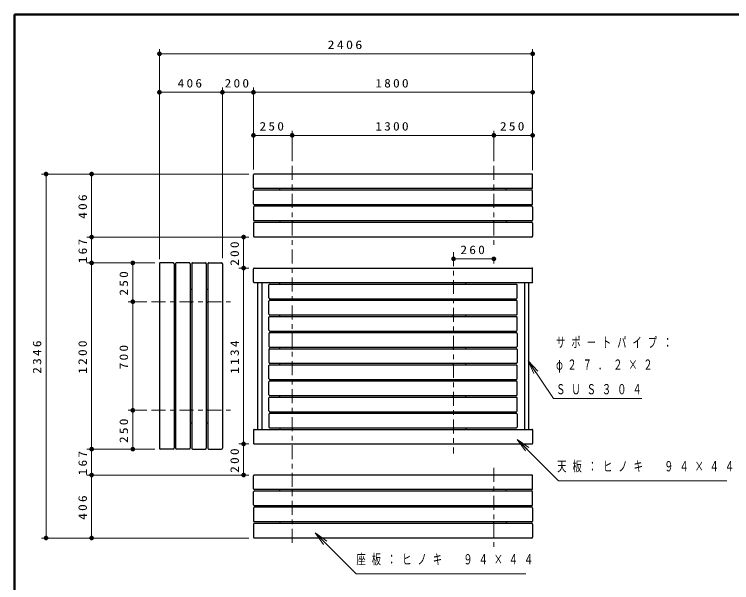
# Model space of a CAD drawing. Units: millimetres on the paper, with parts at other scales. Extents: x -365 to 2, y -26 to 257.
# Drawn here: x -365 to -210.9, y 134.9 to 257 of the extents above; entities that cross this region are included whole.
import ezdxf

# ---------------------------------------------------------------- set-up
doc = ezdxf.new("R2010")
doc.units = ezdxf.units.MM
doc.linetypes.add('USER2', pattern=[6, 3, -1, 1, -1])
doc.layers.add('CLASS1', color=7, linetype='Continuous', lineweight=25)
doc.layers.add('NAKAMURA図枠', color=7, linetype='Continuous', lineweight=13)
doc.styles.add('ＭＳ ゴシック', font='')
doc.styles.get('ＭＳ ゴシック').set_extended_font_data('MS Gothic')

# ---------------------------------------------------------------- blocks, each defined once
blk = doc.blocks.new('filled_dot')
at = {"color": 0, "linetype": 'Continuous', "lineweight": -2, "const_width": 1.25}
blk.add_lwpolyline([(-0.625, 0, 1), (0.625, 0, 1)], format="xyb", close=True, dxfattribs=at)

msp = doc.modelspace()

# ---------------------------------------------------------------- linework, layer by layer
at = {"layer": 'CLASS1', "lineweight": 13}
for p, q in [((-333.822, 204.423), (-333.822, 249.521)), ((-333.822, 248.521), (-253.622, 248.521)), ((-253.622, 223.523), (-253.622, 249.521)), ((-320.288, 204.59), (-320.288, 241.255)), ((-313.622, 223.69), (-313.622, 241.255)), ((-253.622, 223.69), (-253.622, 241.255)), ((-333.822, 240.255), (-320.288, 240.255)), ((-320.288, 240.255), (-313.622, 240.255)), ((-313.622, 240.255), (-253.622, 240.255)), ((-313.622, 223.69), (-313.622, 232.005)), ((-305.288, 225.458), (-305.288, 232.005)), ((-261.955, 225.458), (-261.955, 232.005)), ((-253.622, 223.69), (-253.622, 232.005)), ((-313.622, 231.005), (-305.288, 231.005)), ((-305.288, 231.005), (-261.955, 231.005)), ((-261.955, 231.005), (-253.622, 231.005)), ((-314.622, 222.69), (-359.188, 222.69)), ((-358.188, 144.49), (-358.188, 222.69)), ((-348.39, 209.157), (-348.39, 222.69)), ((-314.622, 209.157), (-349.39, 209.157)), ((-348.39, 203.59), (-348.39, 209.157)), ((-314.622, 209.157), (-316.726, 209.157)), ((-315.726, 202.49), (-315.726, 209.157)), ((-334.822, 203.59), (-349.39, 203.59)), ((-348.39, 163.59), (-348.39, 203.59)), ((-334.822, 203.59), (-340.545, 203.59)), ((-339.545, 195.257), (-339.545, 203.59)), ((-270.622, 204.923), (-270.622, 203.465)), ((-261.955, 204.465), (-270.622, 204.465)), ((-261.955, 204.923), (-261.955, 203.465)), ((-314.622, 202.49), (-316.726, 202.49)), ((-315.726, 164.69), (-315.726, 202.49)), ((-336.499, 195.257), (-340.545, 195.257)), ((-339.545, 171.924), (-339.545, 195.257)), ((-254.61, 182.574), (-252.935, 180.085)), ((-254.61, 182.574), (-252.52, 180.364)), ((-253.35, 179.806), (-254.61, 182.574)), ((-336.499, 171.924), (-340.545, 171.924)), ((-339.545, 163.59), (-339.545, 171.924)), ((-256.954, 165.671), (-254.833, 163.549)), ((-256.954, 165.671), (-254.479, 163.903)), ((-255.186, 163.196), (-256.954, 165.671)), ((-334.822, 163.59), (-349.39, 163.59)), ((-348.39, 158.023), (-348.39, 163.59)), ((-334.822, 163.59), (-340.545, 163.59)), ((-314.622, 164.69), (-316.726, 164.69)), ((-315.726, 158.023), (-315.726, 164.69)), ((-314.622, 158.023), (-349.39, 158.023)), ((-348.39, 144.49), (-348.39, 158.023)), ((-314.622, 158.023), (-316.726, 158.023)), ((-300.328, 145.591), (-298.207, 143.47)), ((-300.328, 145.591), (-297.853, 143.823)), ((-298.56, 143.116), (-300.328, 145.591)), ((-314.622, 144.49), (-359.188, 144.49))]:
    msp.add_line(p, q, dxfattribs=at)
at = {"layer": 'CLASS1', "linetype": 'USER2', "lineweight": 13}
for p, q in [((-305.288, 224.458), (-305.288, 142.516)), ((-261.955, 224.458), (-261.955, 207.191)), ((-270.622, 205.923), (-270.622, 162.649)), ((-335.499, 195.257), (-318.577, 195.257)), ((-335.499, 171.924), (-318.577, 171.924)), ((-261.955, 159.563), (-261.955, 142.516))]:
    msp.add_line(p, q, dxfattribs=at)
at = {"layer": 'CLASS1', "color": 4}
for p, q in [((-313.622, 219.724), (-313.622, 222.523)), ((-253.789, 222.69), (-313.455, 222.69)), ((-253.622, 219.724), (-253.622, 222.523)), ((-313.622, 216.257), (-313.622, 219.057)), ((-253.789, 219.557), (-313.455, 219.557)), ((-253.789, 219.224), (-313.455, 219.224)), ((-253.622, 216.257), (-253.622, 219.057)), ((-253.789, 216.09), (-313.455, 216.09)), ((-313.622, 215.59), (-313.622, 212.79)), ((-253.789, 215.757), (-313.455, 215.757)), ((-253.622, 215.59), (-253.622, 212.79)), ((-313.622, 212.124), (-313.622, 209.324)), ((-253.789, 212.624), (-313.455, 212.624)), ((-253.789, 212.29), (-313.455, 212.29)), ((-253.622, 212.124), (-253.622, 209.324)), ((-253.789, 209.157), (-313.455, 209.157)), ((-330.855, 203.59), (-333.655, 203.59)), ((-327.388, 203.59), (-330.188, 203.59)), ((-326.722, 203.59), (-323.922, 203.59)), ((-323.255, 203.59), (-320.455, 203.59)), ((-333.821, 203.423), (-333.821, 163.757)), ((-330.688, 203.423), (-330.688, 163.757)), ((-330.355, 203.423), (-330.355, 163.757)), ((-327.222, 203.423), (-327.222, 163.757)), ((-326.888, 203.423), (-326.888, 163.757)), ((-323.755, 203.423), (-323.755, 163.757)), ((-323.422, 203.423), (-323.422, 163.757)), ((-320.288, 203.423), (-320.288, 163.757)), ((-330.855, 163.59), (-333.655, 163.59)), ((-327.388, 163.59), (-330.188, 163.59)), ((-326.722, 163.59), (-323.922, 163.59)), ((-323.255, 163.59), (-320.455, 163.59)), ((-313.622, 155.057), (-313.622, 157.857)), ((-253.789, 158.023), (-313.455, 158.023)), ((-253.622, 155.057), (-253.622, 157.857)), ((-313.622, 151.59), (-313.622, 154.39)), ((-253.789, 154.89), (-313.455, 154.89)), ((-253.789, 154.557), (-313.455, 154.557)), ((-253.622, 151.59), (-253.622, 154.39)), ((-253.789, 151.423), (-313.455, 151.423)), ((-253.789, 151.09), (-313.455, 151.09)), ((-313.622, 150.923), (-313.622, 148.123)), ((-253.622, 150.923), (-253.622, 148.123)), ((-313.622, 147.457), (-313.622, 144.657)), ((-253.789, 147.957), (-313.455, 147.957)), ((-253.789, 147.623), (-313.455, 147.623)), ((-253.622, 147.457), (-253.622, 144.657)), ((-253.789, 144.49), (-313.455, 144.49))]:
    msp.add_line(p, q, dxfattribs=at)
at = {"layer": 'CLASS1'}
for p, q in [((-307.955, 219.224), (-307.955, 219.557)), ((-305.213, 219.224), (-305.213, 219.557)), ((-262.03, 219.224), (-262.03, 219.557)), ((-259.289, 219.224), (-259.289, 219.557)), ((-307.955, 215.924), (-307.955, 216.09)), ((-307.955, 215.924), (-307.955, 215.757)), ((-305.213, 215.924), (-305.213, 216.09)), ((-305.213, 215.924), (-305.213, 215.757)), ((-262.03, 215.924), (-262.03, 216.09)), ((-262.03, 215.924), (-262.03, 215.757)), ((-259.289, 215.924), (-259.289, 216.09)), ((-259.289, 215.924), (-259.289, 215.757)), ((-307.955, 212.624), (-307.955, 212.29)), ((-305.213, 212.624), (-305.213, 212.29)), ((-262.03, 212.624), (-262.03, 212.29)), ((-259.289, 212.624), (-259.289, 212.29)), ((-313.622, 199.523), (-313.622, 202.323)), ((-313.455, 202.49), (-253.788, 202.49)), ((-253.622, 199.523), (-253.622, 202.323)), ((-313.455, 199.357), (-253.788, 199.357)), ((-312.742, 199.357), (-312.742, 167.823)), ((-311.835, 199.357), (-311.835, 167.823)), ((-310.288, 196.057), (-310.288, 198.857)), ((-310.122, 199.023), (-257.122, 199.023)), ((-307.955, 199.023), (-307.955, 199.357)), ((-305.213, 199.023), (-305.213, 199.357)), ((-270.697, 199.023), (-270.697, 199.357)), ((-267.955, 199.023), (-267.955, 199.357)), ((-256.955, 196.057), (-256.955, 198.857)), ((-255.408, 199.357), (-255.408, 167.823)), ((-254.502, 199.357), (-254.502, 167.823)), ((-330.355, 197.923), (-330.688, 197.923)), ((-327.055, 197.923), (-327.222, 197.923)), ((-327.055, 197.923), (-326.888, 197.923)), ((-323.755, 197.923), (-323.422, 197.923)), ((-310.122, 195.89), (-257.122, 195.89)), ((-307.955, 195.557), (-307.955, 195.89)), ((-305.213, 195.557), (-305.213, 195.89)), ((-270.697, 195.557), (-270.697, 195.89)), ((-267.955, 195.557), (-267.955, 195.89)), ((-330.355, 195.182), (-330.688, 195.182)), ((-327.055, 195.182), (-327.222, 195.182)), ((-327.055, 195.182), (-326.888, 195.182)), ((-323.755, 195.182), (-323.422, 195.182)), ((-310.288, 192.59), (-310.288, 195.39)), ((-310.122, 195.557), (-257.122, 195.557)), ((-256.955, 192.59), (-256.955, 195.39)), ((-310.288, 189.123), (-310.288, 191.923)), ((-310.122, 192.423), (-257.122, 192.423)), ((-310.122, 192.09), (-257.122, 192.09)), ((-307.955, 192.09), (-307.955, 192.423)), ((-305.213, 192.09), (-305.213, 192.423)), ((-270.697, 192.09), (-270.697, 192.423)), ((-267.955, 192.09), (-267.955, 192.423)), ((-256.955, 189.123), (-256.955, 191.923)), ((-310.288, 188.457), (-310.288, 185.657)), ((-310.122, 188.957), (-257.122, 188.957)), ((-310.122, 188.623), (-257.122, 188.623)), ((-307.955, 188.623), (-307.955, 188.957)), ((-305.213, 188.623), (-305.213, 188.957)), ((-270.697, 188.623), (-270.697, 188.957)), ((-267.955, 188.623), (-267.955, 188.957)), ((-256.955, 188.457), (-256.955, 185.657)), ((-310.288, 184.99), (-310.288, 182.19)), ((-310.122, 185.49), (-257.122, 185.49)), ((-310.122, 185.157), (-257.122, 185.157)), ((-307.955, 185.157), (-307.955, 185.49)), ((-305.213, 185.157), (-305.213, 185.49)), ((-270.697, 185.157), (-270.697, 185.49)), ((-267.955, 185.157), (-267.955, 185.49)), ((-256.955, 184.99), (-256.955, 182.19)), ((-310.122, 182.023), (-257.122, 182.023)), ((-307.955, 181.69), (-307.955, 182.023)), ((-305.213, 181.69), (-305.213, 182.023)), ((-270.697, 181.69), (-270.697, 182.023)), ((-267.955, 181.69), (-267.955, 182.023)), ((-310.288, 178.723), (-310.288, 181.523)), ((-310.122, 181.69), (-257.122, 181.69)), ((-256.955, 178.723), (-256.955, 181.523)), ((-310.288, 175.257), (-310.288, 178.057)), ((-310.122, 178.557), (-257.122, 178.557)), ((-310.122, 178.223), (-257.122, 178.223)), ((-307.955, 178.223), (-307.955, 178.557)), ((-305.213, 178.223), (-305.213, 178.557)), ((-270.697, 178.223), (-270.697, 178.557)), ((-267.955, 178.223), (-267.955, 178.557)), ((-256.955, 175.257), (-256.955, 178.057)), ((-310.288, 171.79), (-310.288, 174.59)), ((-310.122, 175.09), (-257.122, 175.09)), ((-310.122, 174.757), (-257.122, 174.757)), ((-307.955, 174.757), (-307.955, 175.09)), ((-305.213, 174.757), (-305.213, 175.09)), ((-270.697, 174.757), (-270.697, 175.09)), ((-267.955, 174.757), (-267.955, 175.09)), ((-256.955, 171.79), (-256.955, 174.59)), ((-330.355, 171.999), (-330.688, 171.999)), ((-327.055, 171.999), (-327.222, 171.999)), ((-327.055, 171.999), (-326.888, 171.999)), ((-323.755, 171.999), (-323.422, 171.999)), ((-310.288, 171.123), (-310.288, 168.323)), ((-310.122, 171.623), (-257.122, 171.623)), ((-310.122, 171.29), (-257.122, 171.29)), ((-307.955, 171.457), (-307.955, 171.623)), ((-307.955, 171.457), (-307.955, 171.29)), ((-305.213, 171.457), (-305.213, 171.623)), ((-305.213, 171.457), (-305.213, 171.29)), ((-270.697, 171.457), (-270.697, 171.623)), ((-270.697, 171.457), (-270.697, 171.29)), ((-267.955, 171.457), (-267.955, 171.623)), ((-267.955, 171.457), (-267.955, 171.29)), ((-256.955, 171.123), (-256.955, 168.323)), ((-330.355, 169.257), (-330.688, 169.257)), ((-327.055, 169.257), (-327.222, 169.257)), ((-327.055, 169.257), (-326.888, 169.257)), ((-323.755, 169.257), (-323.422, 169.257)), ((-310.122, 168.157), (-257.122, 168.157)), ((-307.955, 168.157), (-307.955, 167.823)), ((-305.213, 168.157), (-305.213, 167.823)), ((-270.697, 168.157), (-270.697, 167.823)), ((-267.955, 168.157), (-267.955, 167.823)), ((-313.622, 167.657), (-313.622, 164.857)), ((-313.455, 167.823), (-253.788, 167.823)), ((-253.622, 167.657), (-253.622, 164.857)), ((-313.455, 164.69), (-253.788, 164.69)), ((-307.955, 154.557), (-307.955, 154.89)), ((-305.213, 154.557), (-305.213, 154.89)), ((-262.03, 154.557), (-262.03, 154.89)), ((-259.289, 154.557), (-259.289, 154.89)), ((-307.955, 151.257), (-307.955, 151.423)), ((-307.955, 151.257), (-307.955, 151.09)), ((-305.213, 151.257), (-305.213, 151.423)), ((-305.213, 151.257), (-305.213, 151.09)), ((-262.03, 151.257), (-262.03, 151.423)), ((-262.03, 151.257), (-262.03, 151.09)), ((-259.289, 151.257), (-259.289, 151.423)), ((-259.289, 151.257), (-259.289, 151.09)), ((-307.955, 147.957), (-307.955, 147.623)), ((-305.213, 147.957), (-305.213, 147.623)), ((-262.03, 147.957), (-262.03, 147.623)), ((-259.289, 147.957), (-259.289, 147.623))]:
    msp.add_line(p, q, dxfattribs=at)
at = {"layer": 'CLASS1', "lineweight": 13}
for points in [[(-254.61, 182.574), (-249.14, 174.445), (-230.133, 174.445)], [(-256.954, 165.671), (-248.063, 156.78), (-211.893, 156.78)], [(-300.328, 145.591), (-291.541, 136.804), (-255.054, 136.804)]]:
    msp.add_lwpolyline(points, dxfattribs=at)
at = {"layer": 'CLASS1', "color": 4}
for centre, start, end in [((-313.455, 222.523), 90, 180), ((-253.789, 222.523), 360, 90), ((-313.455, 219.724), 180, 270), ((-313.455, 219.057), 90, 180), ((-253.789, 219.724), 270, 0), ((-253.789, 219.057), 360, 90), ((-313.455, 216.257), 180, 270), ((-253.789, 216.257), 270, 0), ((-313.455, 215.59), 90, 180), ((-253.789, 215.59), 360, 90), ((-313.455, 212.79), 180, 270), ((-253.789, 212.79), 270, 0), ((-313.455, 212.124), 90, 180), ((-253.789, 212.124), 360, 90), ((-313.455, 209.324), 180, 270), ((-253.789, 209.324), 270, 0), ((-333.655, 203.423), 89.99999, 180), ((-330.855, 203.423), 0, 90.00001), ((-330.188, 203.423), 89.99999, 180), ((-327.388, 203.423), 0, 90.00001), ((-326.722, 203.423), 89.99999, 180), ((-323.922, 203.423), 0, 90.00001), ((-323.255, 203.423), 89.99999, 180), ((-320.455, 203.423), 0, 90.00001), ((-333.655, 163.757), 180, 270), ((-330.855, 163.757), 270, 0), ((-330.188, 163.757), 180, 270), ((-327.388, 163.757), 270, 0), ((-326.722, 163.757), 180, 270), ((-323.922, 163.757), 270, 0), ((-323.255, 163.757), 180, 270), ((-320.455, 163.757), 270, 0), ((-313.455, 157.857), 90, 180), ((-253.789, 157.857), 360, 90), ((-313.455, 155.057), 180, 270), ((-313.455, 154.39), 90, 180), ((-253.789, 155.057), 270, 0), ((-253.789, 154.39), 360, 90), ((-313.455, 151.59), 180, 270), ((-313.455, 150.923), 90, 180), ((-253.789, 151.59), 270, 0), ((-253.789, 150.923), 360, 90), ((-313.455, 148.123), 180, 270), ((-253.789, 148.123), 270, 0), ((-313.455, 147.457), 90, 180), ((-253.789, 147.457), 360, 90), ((-313.455, 144.657), 180, 270), ((-253.789, 144.657), 270, 0)]:
    msp.add_arc(centre, 0.167, start, end, dxfattribs=at)
at = {"layer": 'CLASS1'}
for centre, start, end in [((-313.455, 202.323), 90, 180), ((-253.788, 202.323), 0, 90), ((-313.455, 199.523), 179.99999, 270), ((-310.122, 198.857), 90, 180), ((-257.122, 198.857), 0, 90), ((-253.788, 199.523), 270, 0), ((-310.122, 196.057), 179.99999, 270), ((-257.122, 196.057), 270, 0), ((-310.122, 195.39), 90, 180), ((-257.122, 195.39), 0, 90), ((-310.122, 192.59), 179.99999, 270), ((-310.122, 191.923), 90, 180), ((-257.122, 192.59), 270, 0), ((-257.122, 191.923), 0, 90), ((-310.122, 189.123), 179.99999, 270), ((-310.122, 188.457), 90, 180), ((-257.122, 189.123), 270, 0), ((-257.122, 188.457), 0, 90), ((-310.122, 185.657), 179.99999, 270), ((-310.122, 184.99), 90, 180), ((-257.122, 185.657), 270, 0), ((-257.122, 184.99), 0, 90), ((-310.122, 182.19), 179.99999, 270), ((-257.122, 182.19), 270, 0), ((-310.122, 181.523), 90, 180), ((-257.122, 181.523), 0, 90), ((-310.122, 178.723), 179.99999, 270), ((-310.122, 178.057), 90, 180), ((-257.122, 178.723), 270, 0), ((-257.122, 178.057), 0, 90), ((-310.122, 175.257), 179.99999, 270), ((-310.122, 174.59), 90, 180), ((-257.122, 175.257), 270, 0), ((-257.122, 174.59), 0, 90), ((-310.122, 171.79), 179.99999, 270), ((-310.122, 171.123), 90, 180), ((-257.122, 171.79), 270, 0), ((-257.122, 171.123), 0, 90), ((-310.122, 168.323), 179.99999, 270), ((-257.122, 168.323), 270, 0), ((-313.455, 167.657), 90, 180), ((-253.788, 167.657), 0, 90), ((-313.455, 164.857), 179.99999, 270), ((-253.788, 164.857), 270, 0)]:
    msp.add_arc(centre, 0.167, start, end, dxfattribs=at)
at = {"layer": 'NAKAMURA図枠', "lineweight": 50}
for p, q in [((-365, 257), (-365, 0)), ((0, 257), (-365, 257))]:
    msp.add_line(p, q, dxfattribs=at)

# ---------------------------------------------------------------- block references
at = {"layer": 'CLASS1', "lineweight": 13, "xscale": 0.4, "yscale": 0.4}
for p in [(-333.822, 248.521), (-333.822, 240.255), (-313.622, 231.005), (-270.622, 204.465)]:
    msp.add_blockref('filled_dot', p, dxfattribs=at)
for p, rotation in [((-253.622, 248.521), 180), ((-320.288, 240.255), 180), ((-313.622, 240.255), 180), ((-253.622, 240.255), 180), ((-305.288, 231.005), 180), ((-261.955, 231.005), 180), ((-253.622, 231.005), 180), ((-358.188, 222.69), 270), ((-348.39, 222.69), 270), ((-348.39, 209.157), 270), ((-315.726, 209.157), 270), ((-348.39, 203.59), 270), ((-339.545, 203.59), 270), ((-261.955, 204.465), 180), ((-315.726, 202.49), 270), ((-339.545, 195.257), 270), ((-339.545, 171.924), 270), ((-315.726, 164.69), 270), ((-348.39, 163.59), 270), ((-339.545, 163.59), 90), ((-348.39, 158.023), 270), ((-315.726, 158.023), 90), ((-358.188, 144.49), 90), ((-348.39, 144.49), 90)]:
    msp.add_blockref('filled_dot', p, dxfattribs=dict(at, rotation=rotation))

# ---------------------------------------------------------------- texts
at = {"layer": 'CLASS1', "style": 'ＭＳ ゴシック'}
for s, insert, char_height, attachment_point in [('\\T1.33;\\W1.2;2406', (-293.722, 249.521), 1.833, 8), ('\\T1.33;\\W1.15;406', (-327.055, 241.255), 1.833, 8), ('\\T1.33;\\W1.15;200', (-316.955, 241.255), 1.833, 8), ('\\T1.33;\\W1.15;1800', (-283.622, 241.255), 1.833, 8), ('\\T1.33;\\W1.15;250', (-309.455, 232.005), 1.833, 8), ('\\T1.33;\\W1.15;1300', (-283.622, 232.005), 1.833, 8), ('\\T1.33;\\W1.15;250', (-257.788, 232.005), 1.833, 8), ('\\T1.33;\\W1.15;260', (-266.288, 205.465), 1.833, 8), ('\\T1.64;\\W0.65;サポートパイプ：', (-248.591, 186.445), 2.199, 4), ('\\T1.64;\\W0.65;φ２７．２×２', (-248.591, 181.445), 2.199, 4), ('\\T1.64;\\W0.65;ＳＵＳ３０４', (-248.591, 176.445), 2.199, 4), ('\\T1.64;\\W0.65;天板：ヒノキ\u3000９４×４４', (-248.334, 159.78), 2.199, 4), ('\\T1.64;\\W0.65;座板：ヒノキ\u3000９４×４４', (-291.495, 139.804), 2.199, 4)]:
    msp.add_mtext(s, dxfattribs=dict(at, insert=insert, char_height=char_height, attachment_point=attachment_point))
at = {"layer": 'CLASS1', "char_height": 1.833, "attachment_point": 8, "rotation": 90, "style": 'ＭＳ ゴシック'}
for s, insert in [('\\T1.33;\\W1.15;406', (-349.39, 215.923)), ('\\T1.33;\\W1.15;167', (-349.39, 206.373)), ('\\T1.33;\\W1.15;200', (-316.726, 205.823)), ('\\T1.33;\\W1.15;250', (-340.545, 199.423)), ('\\T1.33;\\W1.15;2346', (-359.188, 183.59)), ('\\T1.33;\\W1.15;1200', (-349.39, 183.59)), ('\\T1.33;\\W1.15;1134', (-316.726, 183.59)), ('\\T1.33;\\W1.15;700', (-340.545, 183.59)), ('\\T1.33;\\W1.15;250', (-340.545, 167.757)), ('\\T1.33;\\W1.15;200', (-316.726, 161.357)), ('\\T1.33;\\W1.15;167', (-349.39, 160.807)), ('\\T1.33;\\W1.15;406', (-349.39, 151.257))]:
    msp.add_mtext(s, dxfattribs=dict(at, insert=insert))

doc.saveas('drawing.dxf')
